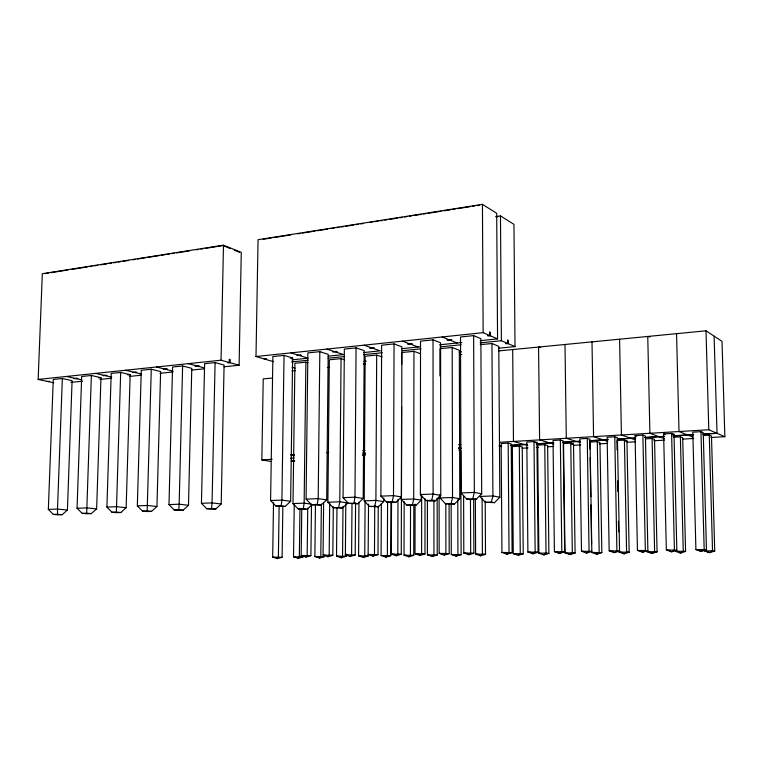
<?xml version="1.0" encoding="UTF-8"?>
<svg xmlns="http://www.w3.org/2000/svg" width="763" height="763" viewBox="0 0 763 763"><rect width="100%" height="100%" fill="white"/><g stroke="black" fill="none" stroke-linecap="round" stroke-linejoin="round"><path stroke-width="1.14" d="M420.375 494.567L420.518 341.156L433.041 339.85L440.594 342.806L440.766 495.397L435.291 500.862L429.464 501.081L425.897 500.499L420.375 494.567L433.098 494.062L440.766 495.397M401.596 407.041L401.338 499.441L406.717 505.106L415.892 505.44L421.252 500.194L421.252 494.252M421.653 495.626L421.615 553.652L419.993 555.445L415.005 553.757L415.072 504.152M425.01 498.544L424.981 553.948L419.993 555.445L418.401 554.052M437.161 498.115L437.209 555.025L432.316 556.494L427.414 554.835L427.423 500.194M401.719 364.39L401.748 352.544L413.947 351.323L420.308 353.651M391.533 502.073L391.333 554.11L396.293 555.788L401.262 554.31L401.424 497.638M401.472 496.932L401.891 346.784L394.051 343.913L381.624 345.21L380.89 496.15L386.44 501.978L390.141 502.54L395.921 502.321L401.472 496.932L393.498 495.645L380.89 496.15M404.161 501.625L404.028 555.178L408.892 556.818L413.765 555.369L413.842 505.468M410.523 505.545L410.427 555.082L408.892 556.818M413.947 351.323L413.708 498.973L412.411 504.906L406.717 505.106M382.168 356.941L376.684 355.062L365.153 356.216L364.209 500.862L369.454 506.441L378.438 506.766L383.713 501.606L383.722 498.039M387.585 502.235L387.366 555.416L385.925 557.143L381.09 555.512L381.338 503.647M384.514 555.788L385.925 557.143L390.77 555.693L390.98 502.13M394.051 343.913L393.498 495.645L392.239 501.758L386.44 501.978M397.981 499.46L397.809 554.014L396.293 555.788M368.539 504.143L368.128 554.463L373.059 556.122L378 554.653L378.248 506.174M374.738 505.669L374.48 554.367L373.059 556.122L371.676 554.749M376.684 355.062L375.901 500.414L374.833 506.25L369.454 506.441M352.001 503.542L351.6 554.711L350.284 556.446L345.372 554.806L345.801 503.771M356.073 347.871L354.967 497.18L353.946 503.189L348.472 503.389L343.064 497.657L344.342 349.101L356.073 347.871L364.189 350.656L363.207 498.439L357.752 503.733L348.472 503.389M350.284 556.446L355.196 554.997L355.587 502.865M358.963 502.683L358.591 555.836L363.398 557.448L368.224 556.027L358.591 555.836L360.918 556.017M365.096 501.272L364.743 555.75L363.398 557.448M333.297 506.651L332.83 555.33L327.937 556.771L323.064 555.149L323.617 502.807M336.969 507.614L336.521 556.16L341.299 557.763L346.097 556.341L346.116 553.976M341.061 358.629L339.783 501.796L338.705 507.538L333.231 507.729L327.88 502.254L329.32 359.812L341.061 358.629L344.456 359.726M342.988 506.212L342.558 556.074L341.299 557.763L340.079 556.427M315.453 504.238L314.861 556.475L319.621 558.058L324.399 556.656L314.861 556.475L317.58 556.675M319.821 351.657L318.19 498.649L317.16 504.562L311.59 504.772L306.077 499.136L307.87 352.897L319.821 351.657L328.176 354.356L326.678 499.87L321.08 505.096L311.59 504.772M321.357 504.019L320.794 556.389L319.621 558.058M329.683 503.189L329.168 555.054L327.937 556.771M299.973 508.349L299.344 556.704L298.257 558.354L293.526 556.79L294.241 504.391M311.495 504.486L310.894 555.664L306.02 557.085L301.175 555.483L301.766 509.522M305.896 362.158L304.132 503.16L303.302 508.807L298.19 508.988L293.002 503.58L294.919 363.264L305.896 362.158L307.928 362.778M307.747 508.139L307.165 555.388L306.02 557.085M284.046 355.386L281.909 500.099L281.146 505.907L275.948 506.098L270.598 500.547L272.887 356.55L284.046 355.386L292.63 358.009L290.636 501.281L285.181 506.422L275.948 506.098M273.516 502.817L272.677 557.095L277.37 558.64L282.1 557.267L282.844 506.622M279.144 506.146L278.381 557.009L277.37 558.64M273.631 361.719L255.996 356.531L258.056 239.716L482.445 204.36L496.694 213.287L497.562 338.896L480.251 340.66M270.836 461.491L261.852 459.889L263.216 378.915L272.305 378.057M224.055 366.774L239.105 365.239L241.27 252.372L223.483 245.161L42.327 273.707L38.15 379.43L53.639 382.759M239.105 365.239L221.051 360.203L223.483 245.161M221.203 504.009L224.093 365.048L215.099 362.578L204.618 363.665L201.442 503.313L206.678 508.692L210.912 509.179L215.786 508.997L221.203 504.009L212.057 502.893L201.442 503.313M215.099 362.578L212.057 502.893L211.561 508.511L206.678 508.692M120.821 512.517L116.367 512.059L120.688 372.42L111.207 373.412L106.906 507.09L111.951 512.231L116.415 512.679L120.821 512.517L126.143 507.738L130.168 374.7L120.688 372.42M188.49 505.297L191.78 368.367L182.615 365.963L172.562 367.013L168.985 504.61L174.136 509.903L178.456 510.38L183.12 510.209L188.49 505.297L179.162 504.2L168.985 504.61M182.615 365.963L179.162 504.2L178.819 509.732L174.136 509.903M156.949 506.537L160.621 371.571L151.284 369.235L141.279 370.274L137.33 505.869L142.5 511.086L146.897 511.553L151.541 511.382L156.949 506.537L147.459 505.468L137.33 505.869M91.207 513.613L86.686 513.175L91.369 375.482L81.689 376.493L77.053 508.282L82.185 513.337L86.705 513.785L91.207 513.613L96.634 508.902L100.983 377.695L91.369 375.482M151.284 369.235L147.154 510.914L142.5 511.086M67.421 510.046L72.094 380.661L62.347 378.505L53.276 379.449L48.336 509.426L53.324 514.415L57.902 514.853L62.118 514.691L67.421 510.046L57.502 509.064L48.336 509.426M62.347 378.505L57.502 509.064L57.54 514.262L62.118 514.691M425.897 500.499L431.744 500.28L433.098 494.062L433.041 339.85M440.051 494.414L440.06 497.962L445.411 503.723L451.143 503.523L452.526 497.486L452.182 347.489L439.898 348.72L439.927 375.959M466.632 498.973L472.755 498.744L474.338 492.412L473.632 335.615L460.518 336.979L461.005 492.946L466.632 498.973L470.046 499.574L476.15 499.345L481.682 493.785L480.871 338.667L473.632 335.615M491.944 343.503L498.792 346.383L499.851 497.247L492.908 495.95L479.87 496.446L485.306 502.302L491.305 502.083L492.908 495.95L491.944 343.503L480.27 344.666M432.316 556.494L433.947 554.739L433.918 499.946M439.097 496.77L439.154 553.394L444.18 555.102L445.897 553.289L445.811 503.609M485.306 502.302L494.519 502.655L499.851 497.247M445.411 503.723L454.49 504.076L459.774 498.744L459.326 350.284L452.182 347.489M475.359 498.468L475.616 554.129L480.576 555.826L482.407 554.033L482.111 498.22M298.19 508.988L307.127 509.293L311.657 505.001M333.231 507.729L342.425 508.044L347.833 502.951L339.783 501.796L327.88 502.254M518.258 555.302L520.261 553.48L519.298 446.174L512.364 446.574L513.261 553.585L518.258 555.302L523.227 553.785L522.235 446.984L519.298 446.174M543.905 554.949L546.022 553.099L548.893 553.413L547.615 445.525L544.763 444.705L537.696 445.115L538.869 553.204L543.905 554.949L548.893 553.413M714.731 551.01L709.619 552.641L704.392 550.791L714.731 551.01L711.478 436.112L709.285 435.187L703.553 435.52M706.462 549.732L701.235 551.401L695.904 549.503L692.804 432.163L700.959 431.686L703.238 432.64L706.462 549.732L695.904 549.503L701.235 551.401L704.173 549.379L700.959 431.686M676.848 550.18L671.65 551.821L666.347 549.951L663.619 433.899L671.602 433.422L674.006 434.366L676.848 550.18L666.347 549.951L667.987 550.18M657.067 551.84L652.003 553.442L646.843 551.63L657.067 551.84L654.53 439.383L652.098 438.496L645.508 438.878M619.556 551.039L614.396 552.65L609.16 550.819L607.138 437.247L614.778 436.798L617.42 437.695L619.556 551.039L609.16 550.819L610.953 551.039M601.845 552.641L596.809 554.215L591.716 552.431L601.845 552.641L599.956 442.521L597.305 441.663L589.933 442.092L590.047 449.207M564.687 551.859L559.575 553.433L554.405 551.649L553.032 440.461L560.347 440.022L563.199 440.89L564.687 551.859L554.405 551.649M512.107 552.65L507.042 554.196L501.94 552.441L501.157 443.541L508.177 443.122L511.22 443.961L512.107 552.65L501.94 552.441M480.576 555.826L485.506 554.329L485.211 501.138M458.687 449.998L460.785 450.513L461.119 554.682L456.207 556.16L451.276 554.482L451.162 503.494M473.661 499.698L473.89 553.223L468.854 554.739L463.799 553.013L463.608 495.816M444.18 555.102L449.188 553.585L449.092 503.58M298.257 558.354L303.016 556.961L293.526 556.79L295.367 556.914M45.084 273.593L48.489 273.059M50.768 272.696L67.831 270.007M72.037 269.349L87.249 266.955M89.586 266.583L91.932 266.22M94.269 265.848L97.778 265.295M100.935 264.799L106.706 263.893M109.004 263.531L111.312 263.168M113.62 262.806L115.928 262.443M118.236 262.081L120.544 261.709M122.853 261.347L128.623 260.441M132.943 259.763L135.223 259.401M137.502 259.048L145.475 257.789M147.755 257.427L159.152 255.634M161.26 255.309L164.779 254.747M167.126 254.384L169.472 254.012M171.818 253.64L174.164 253.268M176.511 252.906L189.424 250.874M196.244 249.797L198.571 249.434M200.898 249.062L203.216 248.7M205.543 248.337L222.977 245.591L230.245 248.528M263.245 239.248L271.285 237.98M273.583 237.627L290.798 234.909M297.751 233.821L300.04 233.459M302.32 233.096L314.9 231.122M317.189 230.76L327.48 229.138M331.066 228.576L334.49 228.032M336.769 227.679L339.049 227.317M341.328 226.954L343.617 226.601M345.897 226.239L353.879 224.98M356.159 224.627L358.438 224.265M360.727 223.902L363.007 223.549M370.093 222.434L372.373 222.071M374.652 221.709L378.066 221.175M380.346 220.812L382.625 220.459M384.905 220.097L387.184 219.734M389.464 219.382L397.447 218.123M399.726 217.77L402.006 217.407M404.619 216.997L406.975 216.625M409.321 216.253L411.677 215.881M414.032 215.509L421.1 214.403M423.455 214.031L425.811 213.659M428.167 213.287L441.119 211.246M443.818 210.826L450.675 209.749M452.964 209.386L455.244 209.024M457.533 208.661L470.113 206.687M472.402 206.325L474.681 205.962M476.97 205.609L479.259 205.247M495.807 216.616L500.471 215.9L513.957 224.341L515.015 346.602L498.725 348.195M496.112 216.93L498.42 216.578M38.15 379.43L221.051 360.203M255.996 356.531L483.141 332.658L497.562 338.896M47.172 381.366L49.557 381.443L48.174 381.586M264.027 358.896L266.611 358.972L264.904 359.154M98.847 377.914L100.983 377.695M127.812 374.938L130.168 374.7M290.407 358.238L292.63 358.009M70.883 382.387L82.585 381.195M99.953 379.43L111.503 378.248M129.824 376.378L141.241 375.215M159.953 373.307L172.886 371.991M191.551 370.093L204.37 368.787M292.01 359.85L308.08 358.209L290.884 352.868M328.214 356.159L343.608 354.585L326.879 349.082M363.713 352.544L380.26 350.856L364.046 345.181M401.548 348.681L420.47 346.755M439.412 344.819L461.796 342.539M291.466 361.929L308.033 360.25M328.1 358.228L344.609 356.559M363.446 354.652L382.282 352.744M402.292 350.722L421.128 348.825M439.984 346.917L461.205 344.771M480.108 342.864L501.386 340.718L515.015 346.602M364.008 361.414L366.335 361.185M459.202 352.077L461.52 351.848M292.067 370.961L295.453 370.637M327.317 367.547L329.616 367.318M363.302 364.056L365.572 363.837M459.431 354.728L461.777 354.499M498.859 350.904L706.013 330.808L714.092 336.121L717.048 433.336L724.85 436.713L722.017 341.347L714.244 336.225M290.903 454.777L294.308 454.576M326.44 452.65L328.758 452.507M362.721 450.475L365.019 450.342M458.525 444.743L460.89 444.6M499.498 442.282L708.789 429.75L716.896 433.27L702.828 434.09M533.995 441.586L526.823 442.015L527.901 552.05L533.032 553.814L538.125 552.259L536.942 442.445L533.995 441.586L535.149 551.935L533.032 553.814L531.611 552.851M587.272 438.429L579.794 438.868L581.492 551.239L586.69 553.041L591.83 551.449L590.018 439.316L587.272 438.429L589.055 551.124L586.69 553.041L585.087 552.059M635.074 435.587L642.875 435.129L645.403 436.054L647.882 550.609L642.704 552.24L637.439 550.39L635.074 435.587L636.781 436.207M534.901 442.559L536.942 442.445M671.736 434.5L674.006 434.366M362.826 453.937L365.162 453.804M458.544 448.348L460.833 448.215M499.126 445.983L501.415 445.85M510.609 445.306L526.737 444.371M537.286 443.751L553.614 442.798M562.77 442.263L580.014 441.262M589.37 440.709L607.977 439.622M617.124 439.087L635.531 438.019M644.888 437.466L664.649 436.312M673.824 435.778L693.453 434.633M261.852 459.889L272.153 459.288M290.617 458.21L294.117 458.01M363.074 453.995L365.41 453.851M458.773 448.406L461.062 448.272M501.634 445.907L499.336 446.04L501.51 446.622M510.819 445.373L526.947 444.428M536.322 443.885L553.814 442.864M562.97 442.321L580.214 441.319M589.561 440.776L608.159 439.688M617.315 439.154L635.713 438.076M645.069 437.533L663.676 436.446M672.852 435.911L693.615 434.7M702.99 434.157L717.048 433.336M362.339 455.253L365.391 455.072M570.762 443.198L563.542 443.618L565.011 552.822L570.075 554.587L575.092 553.032L573.518 444.037L570.762 443.198L572.317 552.717L570.075 554.587L568.569 553.614M626.995 552.278L629.16 552.25L618.984 552.04L624.105 553.833L629.16 552.25L626.957 440.966L624.411 440.098L616.885 440.528L617.067 450.017M673.643 437.247L680.377 436.856L682.694 437.762L685.584 551.43L680.491 553.051L675.303 551.21L685.584 551.43L683.324 551.468M571.458 444.152L573.518 444.037M624.811 441.09L626.957 440.966M291.208 461.396L294.604 461.195M522.083 448.253L528.015 447.919M536.303 447.452L538.611 447.318M547.863 446.794L553.652 446.46M573.576 445.325L580.653 444.924M599.232 443.866L607.3 443.408M627.186 442.273L635.426 441.806M653.948 440.747L664.315 440.156M683.066 439.087L693.653 438.487M711.002 437.504L724.85 436.713M77.053 508.282L86.839 507.891L96.634 508.902M106.906 507.09L116.491 506.708L126.143 507.738M270.598 500.547L281.909 500.099L290.636 501.281M306.077 499.136L318.19 498.649L326.678 499.87M343.064 497.657L354.967 497.18L363.207 498.439M461.005 492.946L474.338 492.412L481.682 493.785M293.002 503.58L304.132 503.16L311.371 504.143M364.209 500.862L375.901 500.414L383.713 501.606M401.338 499.441L413.708 498.973L421.252 500.194M440.06 497.962L452.526 497.486L459.774 498.744M53.324 514.415L57.54 514.262M82.185 513.337L86.686 513.175M111.951 512.231L116.367 512.059M301.175 555.483L310.894 555.664M330.799 555.369L332.83 555.33L323.064 555.149L325.82 555.359M398.028 554.358L400.184 554.32M422.788 553.986L424.981 553.948L415.005 553.757L417.266 553.957M446.956 553.623L449.188 553.585L439.154 553.394L442.473 553.69M536.065 552.288L538.125 552.259L527.901 552.05L530.905 552.364M589.675 551.487L591.83 551.449L581.492 551.239L584.286 551.563M645.641 550.648L647.882 550.609L637.439 550.39L640.014 550.724L642.704 552.24L645.345 550.266L642.875 435.129M272.677 557.095L282.1 557.267M381.09 555.512L390.77 555.693M427.414 554.835L437.209 555.025M300.689 557L303.016 556.961M322.034 556.694L324.399 556.656M344.094 556.37L346.097 556.341L336.521 556.16L338.896 556.341M366.173 556.055L368.224 556.027M411.639 555.397L413.765 555.369L404.028 555.178L406.259 555.359M482.121 554.377L485.506 554.329L475.616 554.129L478.735 554.424M520.9 553.814L523.227 553.785L513.261 553.585L515.254 553.785M573.013 553.061L575.092 553.032L565.011 552.822L566.88 553.032M355.196 554.997L345.372 554.806L347.184 554.949M370.494 554.653L368.128 554.463L378 554.653M394.805 554.405L391.333 554.11L401.262 554.31M453.413 554.682L451.276 554.482L461.119 554.682M473.89 553.223L463.799 553.013L465.955 553.223M540.795 553.413L538.869 553.204L546.022 553.099L544.763 444.705M147.154 510.914L151.541 511.382M178.819 509.732L183.12 510.209M591.716 552.431L593.509 552.641M211.561 508.511L215.786 508.997M618.984 552.04L621.578 552.355M281.146 505.907L285.181 506.422M303.302 508.807L307.127 509.293M646.843 551.63L648.493 551.849M317.16 504.562L321.08 505.096M338.705 507.538L342.425 508.044M675.303 551.21L677.668 551.544M353.946 503.189L357.752 503.733M374.833 506.25L378.438 506.766M704.392 550.791L709.619 552.641L712.528 550.667L709.285 435.187M392.239 501.758L395.921 502.321M412.411 504.906L415.892 505.44M431.744 500.28L435.291 500.862M451.143 503.523L454.49 504.076M472.755 498.744L476.15 499.345M491.305 502.083L494.519 502.655M291.313 460.318L294.632 460.928M290.884 455.063L294.26 455.702M362.845 452.364L365.172 452.86M66.476 376.445L81.775 379.869M540.748 347.546L538.573 347.051L539.603 439.889L550.18 442.998M649.99 336.979L647.758 336.454L649.904 433.279L658.917 436.655M95.613 373.384L111.779 377.151M125.609 370.236L141.527 374.099M458.782 447.356L460.909 447.881M156.482 366.993L173.172 371.228M188.28 363.646L204.417 367.938M524.391 444.505L513.461 441.453L512.688 349.559M524.601 444.562L527.767 445.449M550.381 443.065L553.785 444.066M292.095 367.251L295.205 368.167M576.513 441.462L566.289 438.286L565.001 344.485M576.704 441.519L579.994 442.54M603.399 439.889L593.566 436.655L592.002 341.872M603.59 439.955L607.796 441.338M630.858 438.286L621.425 434.986L619.585 339.192M631.039 438.353L635.083 439.765M659.089 436.713L664.516 438.744M402.435 341.147L418.095 346.993M663.619 433.899L665.25 434.519M687.587 434.977L679.013 431.534L676.562 333.66M687.749 435.044L692.909 437.113M442.111 336.979L457.18 343.016M234.394 250.207L239.582 252.305M678.612 552.05L680.491 553.051L683.257 551.096L680.377 436.856M668.808 550.295L671.65 551.821L674.425 549.827L671.602 433.422M649.323 551.954L652.003 553.442L654.625 551.515L652.098 438.496M622.417 552.851L624.105 553.833L626.604 551.926L624.411 440.098M611.85 551.153L614.396 552.65L616.895 550.695L614.778 436.798M594.415 552.755L596.809 554.215L599.174 552.326L597.305 441.663M557.314 551.964L559.575 553.433L561.816 551.535L560.347 440.022M505.039 552.755L507.042 554.196L509.035 552.336L508.177 443.122M467.032 553.318L468.854 554.739L470.685 552.908L470.466 499.736M454.481 554.777L456.207 556.16L457.934 554.386L457.781 499.689M706.013 330.808L708.789 429.75M617.639 480.862L617.849 491.534M618.402 521.196L618.602 531.868M590.18 457.514L590.82 496.665M590.953 504.972L591.583 544.133M500.471 215.9L501.386 340.718M482.445 204.36L483.141 332.658M229.329 359.344L229.262 362.501L227.612 362.673L230.168 362.749L230.226 359.592L229.329 359.344M76.825 378.295L73.963 378.591L77.807 378.515L76.825 378.295M105.885 375.282L102.948 375.587L106.858 375.51L105.885 375.282M135.795 372.182L132.762 372.497L136.749 372.42L135.795 372.182M166.572 368.996L163.454 369.321L167.507 369.235L166.572 368.996M198.266 365.706L195.051 366.04L199.191 365.954L198.266 365.706M300.469 355.119L296.95 355.482L301.328 355.386L300.469 355.119M336.311 351.4L332.678 351.781L337.151 351.676L336.311 351.4M373.307 347.566L369.55 347.957L374.118 347.852L373.307 347.566M411.505 343.608L407.633 344.008L412.287 343.903L411.505 343.608M450.981 339.516L446.975 339.936L451.734 339.821L450.981 339.516M489.712 335.501L487.643 335.72L490.437 335.815L490.409 332.296L489.693 331.981L489.712 335.501M507.586 343.398L505.564 343.598L508.272 343.693L508.244 340.269L507.567 339.974L507.586 343.398"/></g></svg>
